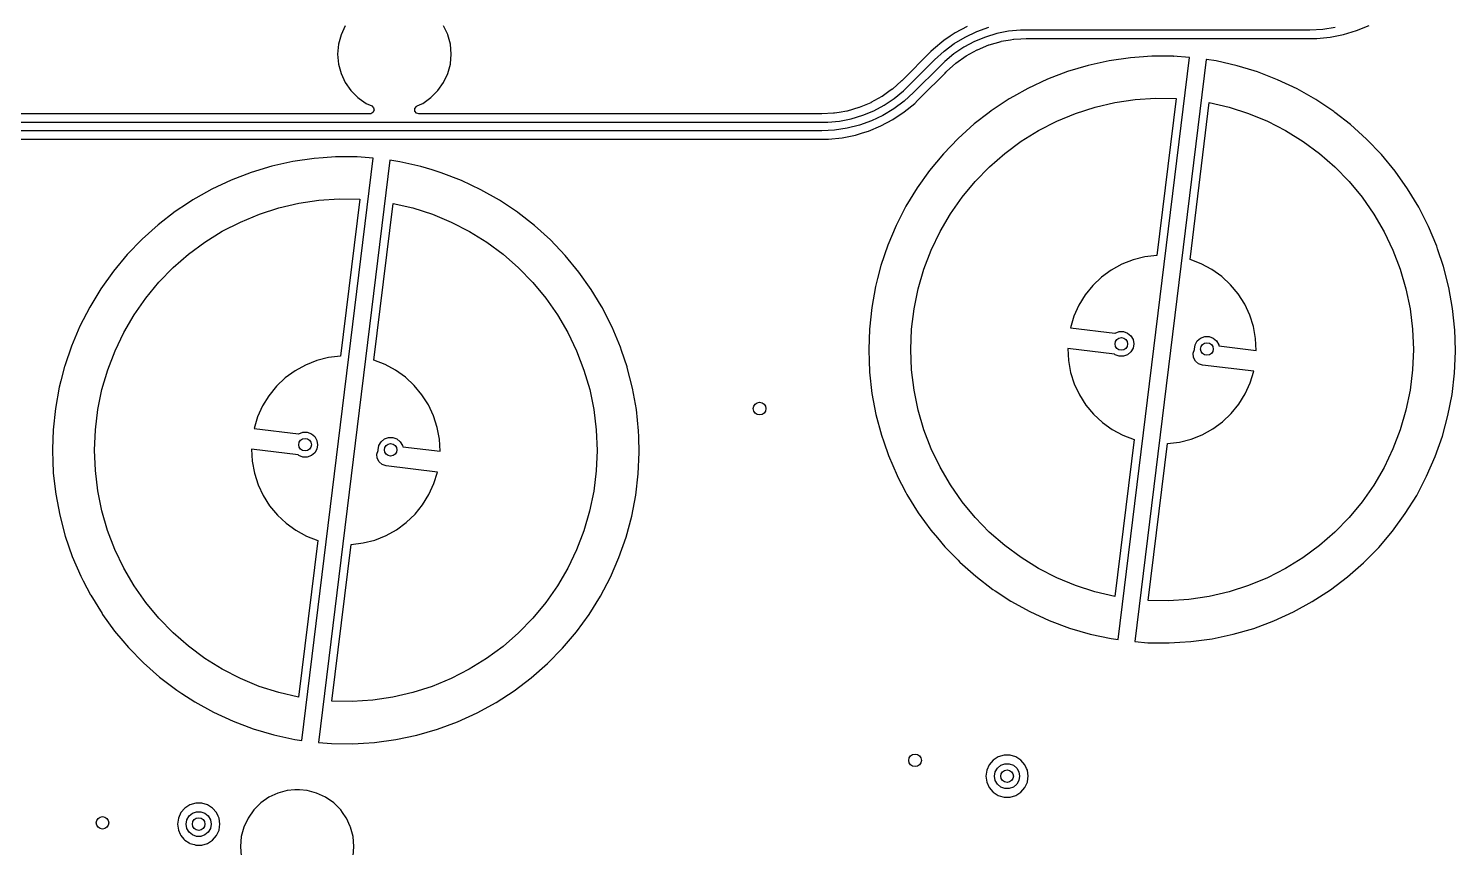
# Model space of a CAD drawing. Extents: x -114 to 114, y -62 to 23.
# Drawn here: x -90.96 to -56.89, y -16.22 to 3.32 of the extents above; entities that cross this region are included whole.
import ezdxf

# ---------------------------------------------------------------- set-up
doc = ezdxf.new("R2010")
doc.units = 0
doc.layers.add('BLACK', color=7, linetype='CONTINUOUS')

msp = doc.modelspace()

# ---------------------------------------------------------------- linework, layer by layer
at = {"layer": 'BLACK', "linetype": 'CONTINUOUS'}
for p, q in [((-83.4996, 3.17568), (-83.5607, 2.94741)), ((-83.3997, 3.38984), (-83.4996, 3.17568)), ((-80.9542, 3.18097), (-81.0516, 3.38983)), ((-80.9517, 3.17568), (-80.9542, 3.18097)), ((-80.8906, 2.94742), (-80.9517, 3.17568)), ((-68.9585, 3.13847), (-69.1063, 3.03973)), ((-68.8367, 3.2199), (-68.9585, 3.13847)), ((-68.8601, 2.96311), (-68.5992, 3.11951)), ((-68.5507, 3.37277), (-68.8367, 3.2199)), ((-68.5992, 3.11951), (-68.3241, 3.24959)), ((-68.116, 3.11933), (-68.3792, 3.01029)), ((-68.3241, 3.24959), (-68.0377, 3.35208)), ((-67.8433, 3.20205), (-68.116, 3.11933)), ((-67.5639, 3.25764), (-67.8433, 3.20205)), ((-67.2803, 3.28558), (-67.5639, 3.25764)), ((-67.5143, 3.0555), (-67.4428, 3.06763)), ((-67.4428, 3.06763), (-67.4373, 3.06826)), ((-67.4373, 3.06826), (-67.2676, 3.07779)), ((-67.1379, 3.28558), (-67.2803, 3.28558)), ((-67.2676, 3.07779), (-67.1399, 3.08496)), ((-67.1399, 3.08496), (-67.1371, 3.08504)), ((-67.1378, 3.28554), (-67.1379, 3.28558)), ((-60.3676, 3.28554), (-67.1378, 3.28554)), ((-67.1378, 3.28554), (-67.1378, 3.28554)), ((-67.1371, 3.08504), (-60.4152, 3.08504)), ((-60.4152, 3.08504), (-60.4152, 3.08504)), ((-60.4152, 3.08504), (-60.4087, 3.08504)), ((-60.4087, 3.08504), (-60.4086, 3.08502)), ((-60.4086, 3.08502), (-60.3676, 3.08503)), ((-60.0638, 3.30045), (-60.3676, 3.28552)), ((-60.3676, 3.28552), (-60.3676, 3.28554)), ((-60.3676, 3.28554), (-60.3676, 3.28554)), ((-60.3676, 3.28554), (-60.3676, 3.28554)), ((-60.3676, 3.08503), (-60.3676, 3.08502)), ((-60.3676, 3.08502), (-60.2055, 3.08503)), ((-60.2055, 3.08503), (-59.8828, 3.11682)), ((-59.7629, 3.3451), (-60.0638, 3.30045)), ((-59.8828, 3.11682), (-59.5647, 3.18008)), ((-59.5647, 3.18008), (-59.2544, 3.27422)), ((-59.2544, 3.27422), (-58.9548, 3.39832)), ((-83.5607, 2.94741), (-83.5813, 2.71202)), ((-80.8906, 2.94741), (-80.8906, 2.94742)), ((-80.8906, 2.94742), (-80.8906, 2.94742)), ((-80.87, 2.71202), (-80.8906, 2.94741)), ((-69.4319, 2.75907), (-70.0806, 2.11036)), ((-69.4197, 2.77129), (-69.4319, 2.75907)), ((-69.357, 2.834), (-69.4197, 2.77129)), ((-69.1063, 3.03972), (-69.357, 2.834)), ((-69.357, 2.834), (-69.357, 2.834)), ((-69.3298, 2.57758), (-69.1044, 2.78188)), ((-69.1063, 3.03973), (-69.1063, 3.03973)), ((-69.1063, 3.03973), (-69.1063, 3.03972)), ((-69.1044, 2.78188), (-68.8601, 2.96311)), ((-68.6305, 2.87597), (-68.8674, 2.71766)), ((-68.3792, 3.01029), (-68.6305, 2.87597)), ((-68.5716, 2.67263), (-68.3115, 2.81639)), ((-68.3115, 2.81639), (-68.3065, 2.81878)), ((-68.3065, 2.81878), (-68.032, 2.93252)), ((-68.032, 2.93252), (-68.0267, 2.93434)), ((-68.0267, 2.93434), (-67.7412, 3.01662)), ((-67.7412, 3.01662), (-67.7358, 3.01785)), ((-67.7358, 3.01785), (-67.5143, 3.0555)), ((-83.5813, 2.71202), (-83.5813, 2.71201)), ((-83.5813, 2.71201), (-83.5607, 2.47661)), ((-83.5607, 2.47661), (-83.5607, 2.4766)), ((-83.5607, 2.4766), (-83.5607, 2.4766)), ((-83.5607, 2.4766), (-83.5307, 2.3646)), ((-80.9517, 2.24835), (-80.8906, 2.4766)), ((-80.8906, 2.4766), (-80.8901, 2.48163)), ((-80.8901, 2.48163), (-80.87, 2.71201)), ((-80.87, 2.71201), (-80.87, 2.71202)), ((-69.9725, 1.93493), (-69.3299, 2.57757)), ((-69.1884, 2.43615), (-69.8311, 1.79351)), ((-69.3299, 2.57757), (-69.3299, 2.57757)), ((-69.3299, 2.57757), (-69.3298, 2.57757)), ((-69.3298, 2.57757), (-69.3298, 2.57758)), ((-69.0877, 2.53689), (-69.1884, 2.43615)), ((-69.1884, 2.43615), (-69.1884, 2.43615)), ((-68.8674, 2.71766), (-69.0877, 2.53689)), ((-69.0456, 2.2953), (-68.823, 2.49426)), ((-68.823, 2.49426), (-68.8187, 2.49771)), ((-68.8187, 2.49771), (-68.5763, 2.66968)), ((-68.5763, 2.66968), (-68.5716, 2.67263)), ((-65.6638, 2.44211), (-66.1555, 2.29459)), ((-65.1626, 2.55322), (-65.6638, 2.44212)), ((-65.6638, 2.44212), (-65.6638, 2.44211)), ((-64.6546, 2.62733), (-65.1626, 2.55323)), ((-65.1626, 2.55323), (-65.1626, 2.55322)), ((-64.9496, -11.2597), (-63.2436, 2.63416)), ((-64.4412, 2.64263), (-64.6546, 2.62733)), ((-64.6546, 2.62733), (-64.6546, 2.62733)), ((-62.8468, 2.58423), (-64.5523, -11.3064)), ((-64.1425, 2.66404), (-64.4412, 2.64263)), ((-63.6291, 2.66315), (-64.1425, 2.66404)), ((-64.1425, 2.66404), (-64.1425, 2.66404)), ((-64.1425, 2.66404), (-64.1425, 2.66404)), ((-63.2436, 2.63416), (-63.6292, 2.66315)), ((-63.6292, 2.66315), (-63.6291, 2.66315)), ((-62.8342, 2.58235), (-62.8468, 2.58423)), ((-62.6095, 2.54877), (-62.8342, 2.58235)), ((-62.1087, 2.43591), (-62.6095, 2.54877)), ((-62.6095, 2.54877), (-62.6095, 2.54877)), ((-62.6095, 2.54877), (-62.6095, 2.54877)), ((-61.6977, 2.31105), (-62.1087, 2.43591)), ((-62.1087, 2.43591), (-62.1087, 2.43591)), ((-62.1087, 2.43591), (-62.1087, 2.43591)), ((-83.5307, 2.3646), (-83.4996, 2.24835)), ((-83.4996, 2.24835), (-83.3997, 2.03419)), ((-81.0516, 2.03418), (-80.9517, 2.24835)), ((-70.1153, 2.07579), (-70.3379, 1.87684)), ((-70.1133, 2.0777), (-70.1153, 2.07579)), ((-70.0806, 2.11036), (-70.1133, 2.0777)), ((-69.6417, 1.69931), (-69.0885, 2.25258)), ((-69.0885, 2.25258), (-69.0803, 2.26072)), ((-69.0885, 2.25258), (-69.0885, 2.25258)), ((-69.0803, 2.26072), (-69.0594, 2.28163)), ((-69.0803, 2.26072), (-69.0803, 2.26072)), ((-69.0594, 2.28163), (-69.0476, 2.2934)), ((-69.0476, 2.2934), (-69.0456, 2.2953)), ((-66.6351, 2.11145), (-67.1, 1.89368)), ((-66.1555, 2.29459), (-66.6351, 2.11145)), ((-66.6351, 2.11145), (-66.6351, 2.11145)), ((-61.6175, 2.28667), (-61.6977, 2.31105)), ((-61.6175, 2.28666), (-61.6175, 2.28667)), ((-61.1385, 2.10186), (-61.6175, 2.28666)), ((-60.6744, 1.88247), (-61.1385, 2.10186)), ((-83.3997, 2.03419), (-83.3997, 2.03419)), ((-83.3997, 2.03419), (-83.267, 1.84465)), ((-83.267, 1.84465), (-83.2641, 1.84061)), ((-83.2641, 1.84061), (-83.0971, 1.67352)), ((-81.3542, 1.67352), (-81.1872, 1.84061)), ((-81.1872, 1.84061), (-81.0516, 2.03418)), ((-70.4188, 1.81908), (-70.5846, 1.70143)), ((-70.3423, 1.87338), (-70.4188, 1.81908)), ((-70.3379, 1.87684), (-70.3423, 1.87338)), ((-70.2935, 1.65344), (-70.0732, 1.8342)), ((-70.0732, 1.8342), (-69.9725, 1.93493)), ((-69.8311, 1.79351), (-70.0565, 1.58921)), ((-69.8311, 1.79351), (-69.8311, 1.79351)), ((-67.1, 1.89368), (-67.4478, 1.69848)), ((-60.6744, 1.88246), (-60.6744, 1.88247)), ((-60.2276, 1.62968), (-60.6744, 1.88246)), ((-83.0971, 1.67352), (-83.097, 1.67351)), ((-83.097, 1.67351), (-83.097, 1.67351)), ((-83.097, 1.67351), (-83.0659, 1.65173)), ((-83.0659, 1.65173), (-82.9035, 1.53798)), ((-82.9035, 1.53798), (-82.9035, 1.53798)), ((-82.9035, 1.53798), (-82.9035, 1.53798)), ((-82.9035, 1.53798), (-82.9035, 1.53797)), ((-82.9035, 1.53797), (-82.7679, 1.47477)), ((-82.7679, 1.47477), (-82.7232, 1.43304)), ((-82.7115, 1.37298), (-82.7374, 1.31752)), ((-82.7232, 1.43304), (-82.7115, 1.37298)), ((-81.7357, 1.41563), (-81.6997, 1.46513)), ((-81.7357, 1.35445), (-81.7357, 1.41563)), ((-81.6997, 1.46513), (-81.6834, 1.47477)), ((-81.6834, 1.47477), (-81.5702, 1.52754)), ((-81.5702, 1.52754), (-81.5478, 1.53798)), ((-81.5478, 1.53798), (-81.3542, 1.67352)), ((-71.1342, 1.43678), (-71.4197, 1.35451)), ((-71.1289, 1.43861), (-71.1342, 1.43678)), ((-70.8544, 1.55232), (-71.1289, 1.43861)), ((-70.8494, 1.55473), (-70.8544, 1.55232)), ((-70.5893, 1.69848), (-70.8494, 1.55473)), ((-70.7817, 1.36082), (-70.5304, 1.49514)), ((-70.5846, 1.70143), (-70.5893, 1.69848)), ((-70.3008, 1.40799), (-70.5618, 1.2516)), ((-70.5304, 1.49514), (-70.2935, 1.65344)), ((-70.0565, 1.58921), (-70.3008, 1.40799)), ((-70.0546, 1.33136), (-69.804, 1.53708)), ((-69.804, 1.53708), (-69.7385, 1.6025)), ((-69.7385, 1.60251), (-69.729, 1.61202)), ((-69.7385, 1.6025), (-69.7385, 1.60251)), ((-69.729, 1.61202), (-69.7031, 1.63798)), ((-69.729, 1.61202), (-69.729, 1.61202)), ((-69.7031, 1.63798), (-69.6893, 1.65173)), ((-69.6893, 1.65173), (-69.6417, 1.69931)), ((-69.6417, 1.69931), (-69.6417, 1.69931)), ((-67.5477, 1.64244), (-67.9758, 1.35909)), ((-67.4478, 1.69848), (-67.5477, 1.64244)), ((-65.9614, 1.29747), (-65.497, 1.44643)), ((-65.497, 1.44643), (-65.0221, 1.55718)), ((-65.0221, 1.55718), (-64.5397, 1.62899)), ((-64.5397, 1.62899), (-64.0531, 1.6614)), ((-64.0531, 1.6614), (-63.5655, 1.65418)), ((-63.5655, 1.65418), (-64.0252, -2.0902)), ((-63.2312, -2.18769), (-62.7714, 1.55668)), ((-62.7714, 1.55668), (-62.2966, 1.44572)), ((-62.2966, 1.44572), (-61.8323, 1.29656)), ((-60.2276, 1.62967), (-60.2276, 1.62968)), ((-59.8009, 1.34511), (-60.2276, 1.62967)), ((-99.1787, 1.08554), (-72.0231, 1.08554)), ((-82.8098, 1.28604), (-99.1231, 1.28604)), ((-82.7909, 1.28786), (-82.8098, 1.28604)), ((-82.7374, 1.31752), (-82.7909, 1.28786)), ((-81.6997, 1.30495), (-81.7357, 1.35445)), ((-81.6415, 1.28604), (-81.6997, 1.30495)), ((-72.0787, 1.28604), (-81.6415, 1.28604)), ((-72.0249, 1.28604), (-72.0787, 1.28604)), ((-72.0787, 1.28604), (-72.0787, 1.28604)), ((-72.0222, 1.28612), (-72.0249, 1.28604)), ((-72.0231, 1.08554), (-72.0231, 1.08557)), ((-72.0231, 1.08557), (-71.8806, 1.08557)), ((-72.0231, 1.08554), (-72.0231, 1.08554)), ((-71.7438, 1.30175), (-72.0222, 1.28612)), ((-71.8806, 1.08557), (-71.5971, 1.11349)), ((-71.7236, 1.30288), (-71.7438, 1.30175)), ((-71.7181, 1.3035), (-71.7236, 1.30288)), ((-71.6096, 1.32195), (-71.7181, 1.3035)), ((-71.4252, 1.35328), (-71.6096, 1.32195)), ((-71.5971, 1.11349), (-71.3176, 1.16908)), ((-71.4197, 1.35451), (-71.4252, 1.35328)), ((-71.3176, 1.16908), (-71.0449, 1.25179)), ((-70.8368, 1.12153), (-71.1232, 1.01904)), ((-71.0449, 1.25179), (-70.7817, 1.36082)), ((-70.5618, 1.2516), (-70.8368, 1.12153)), ((-70.6103, 0.998338), (-70.3243, 1.1512)), ((-70.3243, 1.1512), (-70.0546, 1.33136)), ((-68.382, 1.04516), (-68.7641, 0.702313)), ((-68.0238, 1.32195), (-68.382, 1.04516)), ((-67.9758, 1.35909), (-68.0238, 1.32195)), ((-66.8462, 0.889129), (-66.4121, 1.1113)), ((-66.4121, 1.1113), (-65.9614, 1.29747)), ((-61.8323, 1.29656), (-61.3816, 1.11019)), ((-61.3816, 1.11019), (-60.9476, 0.887829)), ((-59.8005, 1.34483), (-59.8009, 1.34511)), ((-59.7711, 1.32195), (-59.8005, 1.34483)), ((-59.3954, 1.02948), (-59.7711, 1.32195)), ((-59.3954, 1.02947), (-59.3954, 1.02948)), ((-59.0145, 0.685292), (-59.3954, 1.02947)), ((-59.3954, 1.02947), (-59.3954, 1.02947)), ((-72.0231, 0.885542), (-99.1787, 0.885542)), ((-99.1786, 0.685042), (-72.0707, 0.685042)), ((-72.0707, 0.685042), (-72.0231, 0.685042)), ((-72.023, 0.885573), (-72.0231, 0.885542)), ((-72.0231, 0.885542), (-72.0231, 0.885542)), ((-72.0231, 0.685042), (-71.9953, 0.685042)), ((-71.7193, 0.900492), (-72.023, 0.885573)), ((-71.9953, 0.685042), (-71.9932, 0.685042)), ((-71.9932, 0.685042), (-71.9927, 0.685068)), ((-71.9927, 0.685068), (-71.861, 0.685067)), ((-71.861, 0.685067), (-71.5382, 0.716849)), ((-71.4183, 0.945127), (-71.7193, 0.900492)), ((-71.5382, 0.716849), (-71.2202, 0.780111)), ((-71.1232, 1.01904), (-71.4183, 0.945127)), ((-71.2202, 0.780112), (-71.0502, 0.831667)), ((-71.2202, 0.780111), (-71.2202, 0.780112)), ((-71.2202, 0.780112), (-71.2202, 0.780112)), ((-71.0502, 0.831667), (-70.9099, 0.874243)), ((-70.9099, 0.874243), (-70.6103, 0.998338)), ((-68.7641, 0.702313), (-69.12, 0.332394)), ((-67.2609, 0.632441), (-66.8462, 0.889129)), ((-60.9476, 0.887829), (-60.533, 0.630956)), ((-58.6598, 0.314142), (-59.0145, 0.685292)), ((-68.0209, 0.022493), (-67.6533, 0.342924)), ((-67.6533, 0.342924), (-67.2609, 0.632441)), ((-60.533, 0.630956), (-60.1407, 0.341267)), ((-60.1407, 0.341267), (-59.7732, 0.020674)), ((-85.1522, 0.036715), (-85.6439, -0.110806)), ((-84.651, 0.147828), (-85.1522, 0.036722)), ((-85.1522, 0.036722), (-85.1522, 0.036715)), ((-84.143, 0.221939), (-84.651, 0.147832)), ((-84.651, 0.147832), (-84.651, 0.147828)), ((-84.438, -13.6651), (-82.7321, 0.228763)), ((-83.9296, 0.237233), (-84.143, 0.221939)), ((-84.143, 0.221939), (-84.143, 0.221939)), ((-82.3352, 0.178838), (-84.0407, -13.7118)), ((-83.6309, 0.258643), (-83.9296, 0.237233)), ((-83.1175, 0.257749), (-83.6309, 0.258643)), ((-83.6309, 0.258643), (-83.6309, 0.258643)), ((-83.6309, 0.258643), (-83.6309, 0.258643)), ((-82.7321, 0.228763), (-83.1176, 0.257749)), ((-83.1176, 0.257749), (-83.1175, 0.257749)), ((-82.0979, 0.143374), (-82.3352, 0.178838)), ((-82.0979, 0.143373), (-82.0979, 0.143374)), ((-82.0979, 0.143372), (-82.0979, 0.143373)), ((-81.5971, 0.030515), (-82.0979, 0.143372)), ((-81.5971, 0.030514), (-81.5971, 0.030515)), ((-81.5971, 0.030512), (-81.5971, 0.030514)), ((-81.3235, -0.052599), (-81.5971, 0.030512)), ((-69.12, 0.332392), (-69.448, -0.062585)), ((-69.12, 0.332394), (-69.12, 0.332392)), ((-68.3613, -0.326736), (-68.0209, 0.022493)), ((-59.7732, 0.020674), (-59.433, -0.328704)), ((-58.3332, -0.081988), (-58.6598, 0.314142)), ((-86.1235, -0.293949), (-86.5884, -0.511714)), ((-85.6439, -0.110806), (-86.1235, -0.293941)), ((-86.1235, -0.293941), (-86.1235, -0.293949)), ((-81.1059, -0.118726), (-81.3235, -0.052599)), ((-81.1059, -0.118734), (-81.1059, -0.118726)), ((-80.6269, -0.303539), (-81.1059, -0.118734)), ((-80.1628, -0.522929), (-80.6269, -0.303539)), ((-69.448, -0.062596), (-69.7461, -0.480532)), ((-69.448, -0.062585), (-69.448, -0.062596)), ((-68.6722, -0.702454), (-68.3613, -0.326736)), ((-59.433, -0.328704), (-59.1222, -0.70456)), ((-58.0366, -0.500969), (-58.3332, -0.081988)), ((-86.5884, -0.511714), (-86.9643, -0.722682)), ((-80.1628, -0.522932), (-80.1628, -0.522929)), ((-79.716, -0.775719), (-80.1628, -0.522932)), ((-69.7461, -0.480563), (-70.0128, -0.919157)), ((-69.7461, -0.480532), (-69.7461, -0.480563)), ((-57.7714, -0.940552), (-58.0366, -0.500969)), ((-87.1674, -0.849861), (-87.4642, -1.04631)), ((-87.0361, -0.762952), (-87.1674, -0.849861)), ((-86.9643, -0.722682), (-87.0361, -0.762952)), ((-85.4498, -1.10792), (-84.9854, -0.958969)), ((-84.9854, -0.958969), (-84.5105, -0.848217)), ((-84.5105, -0.848217), (-84.0281, -0.776402)), ((-84.0281, -0.776402), (-83.5415, -0.743998)), ((-83.5415, -0.743998), (-83.0539, -0.751218)), ((-83.0539, -0.751218), (-83.5136, -4.49559)), ((-82.7196, -4.59309), (-82.2598, -0.848713)), ((-82.2598, -0.848713), (-81.785, -0.959674)), ((-81.785, -0.959674), (-81.3207, -1.10883)), ((-79.716, -0.775729), (-79.716, -0.775719)), ((-79.29, -1.05981), (-79.716, -0.775729)), ((-70.0128, -0.919193), (-70.2466, -1.37618)), ((-70.0128, -0.919157), (-70.0128, -0.919193)), ((-68.9516, -1.10218), (-68.6722, -0.702454)), ((-59.1222, -0.70456), (-58.8431, -1.10441)), ((-57.5392, -1.39838), (-57.7714, -0.940552)), ((-87.8704, -1.36024), (-88.2525, -1.70308)), ((-87.4642, -1.04631), (-87.8704, -1.36024)), ((-86.3346, -1.51627), (-85.9005, -1.2941)), ((-85.9005, -1.2941), (-85.4498, -1.10792)), ((-81.3207, -1.10883), (-80.87, -1.29521)), ((-80.87, -1.29521), (-80.436, -1.51757)), ((-79.2889, -1.06057), (-79.29, -1.05981)), ((-79.2825, -1.06557), (-79.2889, -1.06057)), ((-78.8838, -1.37592), (-79.2825, -1.06557)), ((-69.1976, -1.52328), (-68.9516, -1.10218)), ((-58.8431, -1.10441), (-58.5973, -1.52561)), ((-88.2525, -1.70308), (-88.6084, -2.073)), ((-86.7493, -1.77295), (-86.3346, -1.51627)), ((-80.436, -1.51757), (-80.0214, -1.77444)), ((-78.5029, -1.7201), (-78.8838, -1.37592)), ((-78.8838, -1.37592), (-78.8838, -1.37592)), ((-78.8838, -1.37592), (-78.8838, -1.37592)), ((-70.2467, -1.37621), (-70.4464, -1.84909)), ((-70.2466, -1.37618), (-70.2467, -1.37621)), ((-69.4086, -1.96296), (-69.1976, -1.52328)), ((-58.5973, -1.52561), (-58.3865, -1.96539)), ((-57.341, -1.87198), (-57.5392, -1.39838)), ((-87.1417, -2.06247), (-86.7493, -1.77295)), ((-80.0214, -1.77444), (-79.6291, -2.06413)), ((-78.1482, -2.09125), (-78.5029, -1.7201)), ((-70.4464, -1.84911), (-70.611, -2.33523)), ((-70.4464, -1.84909), (-70.4464, -1.84911)), ((-69.5831, -2.41832), (-69.4086, -1.96296)), ((-58.3865, -1.96539), (-58.2121, -2.42082)), ((-57.3212, -1.93122), (-57.341, -1.87198)), ((-57.1781, -2.35882), (-57.3212, -1.93122)), ((-88.6084, -2.073), (-88.9364, -2.46798)), ((-88.6084, -2.073), (-88.6084, -2.073)), ((-87.8497, -2.73213), (-87.5094, -2.3829)), ((-87.5094, -2.3829), (-87.1417, -2.06247)), ((-79.6291, -2.06413), (-79.2616, -2.38472)), ((-79.2616, -2.38472), (-78.9214, -2.7341)), ((-77.8217, -2.48738), (-78.1482, -2.09125)), ((-70.611, -2.33538), (-70.6896, -2.63939)), ((-70.611, -2.33523), (-70.611, -2.33538)), ((-64.858, -2.30165), (-65.11, -2.44092)), ((-64.5902, -2.19571), (-64.858, -2.30165)), ((-64.3111, -2.12484), (-64.5902, -2.19571)), ((-64.0252, -2.0902), (-64.3111, -2.12484)), ((-62.9622, -2.29046), (-63.2312, -2.18769)), ((-62.7085, -2.42675), (-62.9622, -2.29046)), ((-57.0513, -2.85629), (-57.1781, -2.35882)), ((-88.9364, -2.46799), (-89.2345, -2.88593)), ((-88.9364, -2.46798), (-88.9364, -2.46799)), ((-77.525, -2.90637), (-77.8217, -2.48738)), ((-70.6896, -2.63939), (-70.7395, -2.8324)), ((-69.7201, -2.88635), (-69.5831, -2.41832)), ((-65.3422, -2.61124), (-65.5508, -2.80983)), ((-65.11, -2.44092), (-65.3422, -2.61124)), ((-62.4743, -2.59432), (-62.7085, -2.42675)), ((-62.2635, -2.79044), (-62.4743, -2.59432)), ((-58.2121, -2.42082), (-58.0753, -2.88892)), ((-89.2345, -2.88596), (-89.5012, -3.32455)), ((-89.2345, -2.88593), (-89.2345, -2.88596)), ((-88.1607, -3.10785), (-87.8497, -2.73213)), ((-78.9214, -2.7341), (-78.6106, -3.10996)), ((-77.2924, -3.29201), (-77.525, -2.90637)), ((-70.7395, -2.8324), (-70.8313, -3.33751)), ((-69.8187, -3.36397), (-69.7201, -2.88635)), ((-65.7322, -3.03343), (-65.8837, -3.27837)), ((-65.5508, -2.80983), (-65.7322, -3.03343)), ((-62.0794, -3.01187), (-62.2635, -2.79044)), ((-61.9251, -3.25501), (-62.0794, -3.01187)), ((-58.0753, -2.88892), (-57.977, -3.36658)), ((-56.9613, -3.3617), (-57.0513, -2.85629)), ((-89.5012, -3.32459), (-89.735, -3.78157)), ((-89.5012, -3.32455), (-89.5012, -3.32459)), ((-88.44, -3.50758), (-88.1607, -3.10785)), ((-78.6106, -3.10996), (-78.3315, -3.50981)), ((-77.2598, -3.34593), (-77.2924, -3.29201)), ((-77.2598, -3.34594), (-77.2598, -3.34593)), ((-77.2586, -3.34842), (-77.2598, -3.34594)), ((-77.0276, -3.80377), (-77.2586, -3.34842)), ((-70.8313, -3.33751), (-70.8859, -3.84794)), ((-69.8781, -3.84801), (-69.8187, -3.36397)), ((-65.8837, -3.27837), (-66.0026, -3.54064)), ((-61.8031, -3.51586), (-61.9251, -3.25501)), ((-57.977, -3.36658), (-57.9178, -3.85064)), ((-56.9085, -3.87236), (-56.9613, -3.3617)), ((-88.686, -3.92867), (-88.44, -3.50758)), ((-78.3315, -3.50981), (-78.0857, -3.93101)), ((-66.0026, -3.54064), (-66.087, -3.81595)), ((-61.7154, -3.79016), (-61.8031, -3.51586)), ((-89.7351, -3.7816), (-89.9348, -4.25449)), ((-89.735, -3.78157), (-89.7351, -3.7816)), ((-88.897, -4.36835), (-88.686, -3.92867)), ((-78.0857, -3.93101), (-77.8749, -4.37078)), ((-76.8294, -4.27738), (-77.0276, -3.80377)), ((-70.8859, -3.84796), (-70.9021, -4.33712)), ((-70.8859, -3.84794), (-70.8859, -3.84795)), ((-70.8859, -3.84795), (-70.8859, -3.84796)), ((-69.898, -4.33527), (-69.8781, -3.84801)), ((-66.087, -3.81595), (-65.0238, -3.9465)), ((-65.0238, -3.9465), (-65.0201, -3.9434)), ((-65.0201, -3.9434), (-64.9222, -3.90777)), ((-64.9222, -3.90777), (-64.818, -3.90777)), ((-64.818, -3.90777), (-64.7201, -3.9434)), ((-64.7201, -3.9434), (-64.6403, -4.01037)), ((-64.6403, -4.01037), (-64.5882, -4.1006)), ((-63.0573, -4.13224), (-62.9775, -4.06527)), ((-62.9775, -4.06527), (-62.8796, -4.02964)), ((-62.8796, -4.02964), (-62.7754, -4.02964)), ((-62.7754, -4.02964), (-62.6775, -4.06527)), ((-62.6775, -4.06527), (-62.5977, -4.13224)), ((-61.6635, -4.07341), (-61.7154, -3.79016)), ((-61.6482, -4.36097), (-61.6635, -4.07341)), ((-57.9178, -3.85064), (-57.898, -4.33792)), ((-56.9085, -3.87237), (-56.9085, -3.87236)), ((-56.9021, -4.09045), (-56.9085, -3.87237)), ((-56.9085, -3.87237), (-56.9085, -3.87237)), ((-89.9348, -4.2545), (-90.0944, -4.72601)), ((-89.9348, -4.25449), (-89.9348, -4.2545)), ((-89.0715, -4.82371), (-88.897, -4.36835)), ((-77.8749, -4.37078), (-77.7005, -4.82622)), ((-76.8294, -4.27739), (-76.8294, -4.27738)), ((-76.8014, -4.36105), (-76.8294, -4.27739)), ((-76.67, -4.75404), (-76.8014, -4.36105)), ((-70.9021, -4.33712), (-70.9029, -4.36105)), ((-70.9029, -4.36105), (-70.8934, -4.59659)), ((-69.8783, -4.82255), (-69.898, -4.33527)), ((-65.0373, -4.4486), (-66.1479, -4.31223)), ((-66.1479, -4.31223), (-66.1326, -4.59979)), ((-64.6403, -4.39604), (-64.7201, -4.46302)), ((-64.5882, -4.30581), (-64.6403, -4.39604)), ((-64.5882, -4.1006), (-64.5701, -4.20321)), ((-64.5701, -4.20321), (-64.5882, -4.30581)), ((-63.1536, -4.428), (-63.1248, -4.34055)), ((-63.1464, -4.52528), (-63.1536, -4.428)), ((-63.1275, -4.32508), (-63.1094, -4.22247)), ((-63.1248, -4.34055), (-63.1275, -4.32508)), ((-63.1094, -4.22247), (-63.0573, -4.13224)), ((-62.5977, -4.13224), (-62.5456, -4.22247)), ((-62.5456, -4.22247), (-62.5405, -4.2514)), ((-62.5405, -4.2514), (-61.6482, -4.36097)), ((-57.898, -4.33792), (-57.918, -4.82519)), ((-56.9157, -4.89838), (-56.8933, -4.3855)), ((-56.8933, -4.3855), (-56.9021, -4.09045)), ((-90.0994, -4.74077), (-90.1885, -5.08521)), ((-90.0944, -4.72601), (-90.0994, -4.74077)), ((-84.3464, -4.70704), (-84.5984, -4.84632)), ((-84.0786, -4.6011), (-84.3464, -4.70704)), ((-83.7995, -4.53023), (-84.0786, -4.6011)), ((-83.5136, -4.49559), (-83.7995, -4.53023)), ((-82.4506, -4.69586), (-82.7196, -4.59309)), ((-82.1969, -4.83215), (-82.4506, -4.69586)), ((-76.6666, -4.76422), (-76.67, -4.75404)), ((-76.5397, -5.26168), (-76.6666, -4.76422)), ((-70.8934, -4.59659), (-70.8823, -4.87401)), ((-66.1326, -4.59979), (-66.0807, -4.88303)), ((-65.0201, -4.46302), (-65.0373, -4.4486)), ((-64.9222, -4.49865), (-65.0201, -4.46302)), ((-64.818, -4.49865), (-64.9222, -4.49865)), ((-64.7201, -4.46302), (-64.818, -4.49865)), ((-63.1025, -4.61238), (-63.1464, -4.52528)), ((-63.0286, -4.67606), (-63.1025, -4.61238)), ((-62.936, -4.7066), (-63.0286, -4.67606)), ((-61.7091, -4.85724), (-62.936, -4.7066)), ((-90.1885, -5.08521), (-90.228, -5.23779)), ((-89.2085, -5.29175), (-89.0715, -4.82371)), ((-84.8306, -5.01664), (-85.0392, -5.21523)), ((-84.5984, -4.84632), (-84.8306, -5.01664)), ((-81.9627, -4.99972), (-82.1969, -4.83215)), ((-81.7519, -5.19583), (-81.9627, -4.99972)), ((-77.7005, -4.82622), (-77.5637, -5.29432)), ((-70.8823, -4.87401), (-70.8242, -5.38408)), ((-69.8191, -5.30662), (-69.8783, -4.82255)), ((-66.0807, -4.88303), (-65.993, -5.15733)), ((-61.7935, -5.13256), (-61.7091, -4.85724)), ((-57.918, -4.82519), (-57.9774, -5.30923)), ((-56.9756, -5.40825), (-56.9157, -4.89838)), ((-90.228, -5.23779), (-90.3197, -5.74291)), ((-89.3071, -5.76936), (-89.2085, -5.29175)), ((-85.2206, -5.43882), (-85.3721, -5.68376)), ((-85.0392, -5.21523), (-85.2206, -5.43882)), ((-81.5678, -5.41727), (-81.7519, -5.19583)), ((-81.4135, -5.66041), (-81.5678, -5.41727)), ((-77.5637, -5.29432), (-77.4654, -5.77197)), ((-76.4497, -5.7671), (-76.5397, -5.26168)), ((-70.8242, -5.38408), (-70.8242, -5.38409)), ((-70.8242, -5.38409), (-70.7289, -5.88853)), ((-69.7208, -5.78428), (-69.8191, -5.30662)), ((-65.993, -5.15733), (-65.871, -5.41819)), ((-65.871, -5.41819), (-65.7167, -5.66132)), ((-62.0639, -5.63977), (-61.9124, -5.39483)), ((-61.9124, -5.39483), (-61.7935, -5.13256)), ((-57.9774, -5.30923), (-58.076, -5.78684)), ((-57.0727, -5.91236), (-56.9756, -5.40825)), ((-90.3197, -5.74291), (-90.3743, -6.25334)), ((-89.3665, -6.2534), (-89.3071, -5.76936)), ((-85.3721, -5.68376), (-85.491, -5.94604)), ((-81.2915, -5.92126), (-81.4135, -5.66041)), ((-77.4654, -5.77197), (-77.4062, -6.25604)), ((-76.3969, -6.27775), (-76.4497, -5.7671)), ((-69.584, -6.25237), (-69.7208, -5.78428)), ((-65.7167, -5.66132), (-65.5326, -5.88276)), ((-62.2453, -5.86337), (-62.0639, -5.63977)), ((-58.076, -5.78684), (-58.213, -6.25488)), ((-85.491, -5.94604), (-85.5754, -6.22135)), ((-81.2038, -6.19556), (-81.2915, -5.92126)), ((-70.7289, -5.88853), (-70.5969, -6.38463)), ((-65.5326, -5.88276), (-65.3218, -6.07887)), ((-65.3218, -6.07887), (-65.0876, -6.24644)), ((-62.6861, -6.23227), (-62.4539, -6.06195)), ((-62.4539, -6.06195), (-62.2453, -5.86337)), ((-57.2064, -6.408), (-57.0727, -5.91236)), ((-90.3743, -6.25336), (-90.3896, -6.7159)), ((-90.3743, -6.25334), (-90.3743, -6.25335)), ((-90.3743, -6.25335), (-90.3743, -6.25336)), ((-89.3865, -6.74067), (-89.3665, -6.2534)), ((-85.5754, -6.22135), (-84.5122, -6.35189)), ((-84.5122, -6.35189), (-84.5085, -6.34879)), ((-84.5085, -6.34879), (-84.4106, -6.31316)), ((-84.4106, -6.31316), (-84.3064, -6.31316)), ((-84.3064, -6.31316), (-84.2085, -6.34879)), ((-84.2085, -6.34879), (-84.1287, -6.41576)), ((-84.1287, -6.41576), (-84.0766, -6.50599)), ((-82.5458, -6.53763), (-82.4659, -6.47066)), ((-82.4659, -6.47066), (-82.368, -6.43502)), ((-82.368, -6.43502), (-82.2638, -6.43502)), ((-82.2638, -6.43502), (-82.1659, -6.47066)), ((-82.1659, -6.47066), (-82.0861, -6.53763)), ((-81.1519, -6.47881), (-81.2038, -6.19556)), ((-77.4062, -6.25604), (-77.3865, -6.74332)), ((-76.3969, -6.27776), (-76.3969, -6.27775)), ((-76.3969, -6.27777), (-76.3969, -6.27776)), ((-76.3927, -6.42075), (-76.3969, -6.27777)), ((-76.3817, -6.7909), (-76.3927, -6.42075)), ((-70.5969, -6.38463), (-70.5418, -6.54366)), ((-69.4096, -6.70781), (-69.584, -6.25237)), ((-65.0876, -6.24644), (-64.8339, -6.38273)), ((-64.8339, -6.38273), (-64.5649, -6.48551)), ((-63.2059, -6.47749), (-62.9381, -6.37155)), ((-62.9381, -6.37155), (-62.6861, -6.23227)), ((-58.213, -6.25488), (-58.3875, -6.71024)), ((-57.3761, -6.89253), (-57.2064, -6.408)), ((-90.3896, -6.7159), (-90.3913, -6.76645)), ((-90.3913, -6.76645), (-90.3819, -7)), ((-89.3667, -7.22795), (-89.3865, -6.74067)), ((-84.5257, -6.85399), (-85.6363, -6.71762)), ((-85.6363, -6.71762), (-85.621, -7.00518)), ((-84.1287, -6.80143), (-84.2085, -6.86841)), ((-84.0766, -6.7112), (-84.1287, -6.80143)), ((-84.0766, -6.50599), (-84.0585, -6.6086)), ((-84.0585, -6.6086), (-84.0766, -6.7112)), ((-82.642, -6.8334), (-82.6132, -6.74595)), ((-82.6159, -6.73047), (-82.5978, -6.62786)), ((-82.6132, -6.74595), (-82.6159, -6.73047)), ((-82.5978, -6.62786), (-82.5458, -6.53763)), ((-82.0861, -6.53763), (-82.034, -6.62786)), ((-82.034, -6.62786), (-82.0289, -6.6568)), ((-82.0289, -6.6568), (-81.1366, -6.76636)), ((-81.1366, -6.76636), (-81.1519, -6.47881)), ((-77.3865, -6.74332), (-77.4064, -7.23058)), ((-76.4041, -7.30378), (-76.3817, -6.7909)), ((-70.5418, -6.54366), (-70.4294, -6.86823)), ((-69.1988, -7.14758), (-69.4096, -6.70781)), ((-64.5649, -6.48551), (-65.0247, -10.2299)), ((-64.2306, -10.3274), (-63.7709, -6.583)), ((-63.7709, -6.583), (-63.485, -6.54836)), ((-63.485, -6.54836), (-63.2059, -6.47749)), ((-58.3875, -6.71024), (-58.5985, -7.14992)), ((-90.3819, -7), (-90.3707, -7.2794)), ((-85.621, -7.00518), (-85.5691, -7.28843)), ((-84.5085, -6.86841), (-84.5257, -6.85399)), ((-84.4106, -6.90404), (-84.5085, -6.86841)), ((-84.3064, -6.90404), (-84.4106, -6.90404)), ((-84.2085, -6.86841), (-84.3064, -6.90404)), ((-82.6348, -6.93067), (-82.642, -6.8334)), ((-82.5909, -7.01778), (-82.6348, -6.93067)), ((-82.517, -7.08145), (-82.5909, -7.01778)), ((-82.4244, -7.112), (-82.517, -7.08145)), ((-81.1975, -7.26264), (-82.4244, -7.112)), ((-70.4294, -6.86823), (-70.4289, -6.86975)), ((-70.4289, -6.86975), (-70.2258, -7.34124)), ((-68.953, -7.56879), (-69.1988, -7.14758)), ((-58.5985, -7.14992), (-58.8445, -7.57102)), ((-57.5808, -7.36332), (-57.3761, -6.89253)), ((-90.3707, -7.2794), (-90.3265, -7.66707)), ((-89.3075, -7.71201), (-89.3667, -7.22795)), ((-85.5691, -7.28843), (-85.4814, -7.56273)), ((-81.2819, -7.53795), (-81.1975, -7.26264)), ((-77.4064, -7.23058), (-77.4658, -7.71463)), ((-76.464, -7.81364), (-76.4041, -7.30378)), ((-70.2258, -7.34124), (-70.2258, -7.34126)), ((-70.2258, -7.34126), (-70.2212, -7.35016)), ((-70.2212, -7.35016), (-70.0127, -7.75061)), ((-57.8194, -7.81785), (-57.5808, -7.36332)), ((-90.3265, -7.66707), (-90.3126, -7.78948)), ((-90.3126, -7.78948), (-90.2173, -8.29393)), ((-89.2092, -8.18967), (-89.3075, -7.71201)), ((-85.4814, -7.56273), (-85.3594, -7.82358)), ((-85.3594, -7.82358), (-85.2051, -8.06672)), ((-81.5523, -8.04517), (-81.4008, -7.80023)), ((-81.4008, -7.80023), (-81.2819, -7.53795)), ((-77.4658, -7.71463), (-77.5644, -8.19224)), ((-76.5611, -8.31776), (-76.464, -7.81364)), ((-70.0127, -7.75061), (-69.9888, -7.79662)), ((-69.9888, -7.79662), (-69.9888, -7.79663)), ((-69.9888, -7.79663), (-69.719, -8.23339)), ((-68.6739, -7.96864), (-68.953, -7.56879)), ((-58.8445, -7.57102), (-59.1238, -7.97074)), ((-58.0907, -8.25369), (-57.8194, -7.81785)), ((-85.2051, -8.06672), (-85.021, -8.28816)), ((-81.7337, -8.26876), (-81.5523, -8.04517)), ((-68.3631, -8.34449), (-68.6739, -7.96864)), ((-59.1238, -7.97074), (-59.4348, -8.34646)), ((-90.2173, -8.29393), (-90.0853, -8.79002)), ((-89.0724, -8.65777), (-89.2092, -8.18967)), ((-85.021, -8.28816), (-84.8102, -8.48427)), ((-84.8102, -8.48427), (-84.576, -8.65184)), ((-82.1745, -8.63767), (-81.9423, -8.46735)), ((-81.9423, -8.46735), (-81.7337, -8.26876)), ((-77.5644, -8.19224), (-77.7014, -8.66028)), ((-76.6948, -8.8134), (-76.5611, -8.31776)), ((-69.719, -8.23339), (-69.418, -8.64924)), ((-68.0229, -8.69387), (-68.3631, -8.34449)), ((-59.4348, -8.34646), (-59.7751, -8.69569)), ((-58.3932, -8.66849), (-58.0907, -8.25369)), ((-90.0853, -8.79002), (-89.9173, -9.27515)), ((-88.898, -9.1132), (-89.0724, -8.65777)), ((-84.576, -8.65184), (-84.3223, -8.78813)), ((-84.3223, -8.78813), (-84.0533, -8.8909)), ((-82.6943, -8.88288), (-82.4265, -8.77694)), ((-82.4265, -8.77694), (-82.1745, -8.63767)), ((-77.7014, -8.66028), (-77.8759, -9.11564)), ((-76.8645, -9.29792), (-76.6948, -8.8134)), ((-69.418, -8.64924), (-69.418, -8.64926)), ((-69.418, -8.64926), (-69.2636, -8.83255)), ((-69.2636, -8.83255), (-69.0873, -9.04194)), ((-67.6554, -9.01446), (-68.0229, -8.69387)), ((-59.7751, -8.69569), (-60.1428, -9.01612)), ((-58.7252, -9.06002), (-58.3932, -8.66849)), ((-88.6872, -9.55298), (-88.898, -9.1132)), ((-84.0533, -8.8909), (-84.5131, -12.6353)), ((-83.719, -12.7328), (-83.2593, -8.9884)), ((-83.2593, -8.9884), (-82.9734, -8.95375)), ((-82.9734, -8.95375), (-82.6943, -8.88288)), ((-77.8759, -9.11564), (-78.0869, -9.55532)), ((-69.0873, -9.04194), (-68.7693, -9.36781)), ((-67.2631, -9.30415), (-67.6554, -9.01446)), ((-60.1428, -9.01612), (-60.5352, -9.30564)), ((-59.0851, -9.42618), (-58.7252, -9.06002)), ((-89.9173, -9.27515), (-89.7142, -9.74664)), ((-77.0692, -9.76871), (-76.8645, -9.29792)), ((-68.7693, -9.36781), (-68.7377, -9.40018)), ((-68.7377, -9.40018), (-68.7288, -9.40935)), ((-68.7288, -9.40935), (-68.3443, -9.74952)), ((-66.8485, -9.56102), (-67.2631, -9.30415)), ((-60.5352, -9.30564), (-60.9499, -9.56232)), ((-59.4707, -9.76501), (-59.0851, -9.42618)), ((-89.7142, -9.74664), (-89.7142, -9.74666)), ((-89.7142, -9.74666), (-89.6577, -9.85519)), ((-89.6577, -9.85519), (-89.4809, -10.1949)), ((-88.4414, -9.97418), (-88.6872, -9.55298)), ((-78.0869, -9.55532), (-78.3329, -9.97641)), ((-77.3078, -10.2233), (-77.0692, -9.76871)), ((-68.3443, -9.74952), (-67.9359, -10.0606)), ((-66.4145, -9.78338), (-66.8485, -9.56102)), ((-65.9638, -9.96976), (-66.4145, -9.78338)), ((-61.384, -9.78449), (-61.8347, -9.97067)), ((-60.9499, -9.56232), (-61.384, -9.78449)), ((-59.8802, -10.0747), (-59.4707, -9.76501)), ((-89.4809, -10.1949), (-89.4772, -10.202)), ((-89.4772, -10.202), (-89.4772, -10.202)), ((-89.4772, -10.202), (-89.2074, -10.6388)), ((-88.1623, -10.374), (-88.4414, -9.97418)), ((-78.3329, -9.97641), (-78.6123, -10.3761)), ((-67.9359, -10.0606), (-67.886, -10.0932)), ((-67.886, -10.0932), (-67.5058, -10.341)), ((-65.4995, -10.1189), (-65.9638, -9.96976)), ((-65.0247, -10.2299), (-65.4995, -10.1189)), ((-62.2991, -10.1196), (-62.774, -10.2304)), ((-61.8347, -9.97067), (-62.2991, -10.1196)), ((-60.3112, -10.3535), (-59.8802, -10.0747)), ((-87.8515, -10.7499), (-88.1623, -10.374)), ((-78.6123, -10.3761), (-78.9232, -10.7519)), ((-77.5791, -10.6591), (-77.3078, -10.2233)), ((-67.5058, -10.341), (-67.5058, -10.341)), ((-67.5058, -10.341), (-67.5058, -10.341)), ((-67.5058, -10.341), (-67.0564, -10.5891)), ((-63.743, -10.3346), (-64.2306, -10.3274)), ((-63.2564, -10.3022), (-63.743, -10.3346)), ((-62.774, -10.2304), (-63.2564, -10.3022)), ((-60.7615, -10.6001), (-60.3112, -10.3535)), ((-89.2074, -10.6388), (-89.2074, -10.6388)), ((-89.2074, -10.6388), (-89.2074, -10.6388)), ((-89.2074, -10.6388), (-89.1918, -10.6603)), ((-89.1918, -10.6603), (-88.9064, -11.0546)), ((-87.5113, -11.0993), (-87.8515, -10.7499)), ((-78.9232, -10.7519), (-79.2636, -11.1011)), ((-77.8816, -11.0739), (-77.5791, -10.6591)), ((-67.0564, -10.5891), (-66.59, -10.8036)), ((-66.59, -10.8036), (-66.1091, -10.9834)), ((-61.7102, -10.9911), (-61.2287, -10.813)), ((-61.2287, -10.813), (-60.7615, -10.6001)), ((-88.9064, -11.0546), (-88.9064, -11.0547)), ((-88.9064, -11.0547), (-88.7122, -11.2853)), ((-87.1438, -11.4199), (-87.5113, -11.0993)), ((-79.2636, -11.1011), (-79.6312, -11.4215)), ((-78.1664, -11.4097), (-77.8816, -11.0739)), ((-66.1091, -10.9834), (-65.6164, -11.1275)), ((-65.6164, -11.1275), (-65.6164, -11.1275)), ((-65.6164, -11.1275), (-65.6164, -11.1275)), ((-65.6164, -11.1275), (-65.1145, -11.2351)), ((-65.1145, -11.2351), (-65.1145, -11.2351)), ((-65.1145, -11.2351), (-65.1144, -11.2351)), ((-65.1144, -11.2351), (-64.9496, -11.2597)), ((-63.2145, -11.3081), (-62.7057, -11.2393)), ((-62.7057, -11.2393), (-62.2034, -11.1334)), ((-62.7057, -11.2393), (-62.7057, -11.2393)), ((-62.7057, -11.2393), (-62.7057, -11.2393)), ((-62.2034, -11.1334), (-61.7102, -10.9911)), ((-62.2034, -11.1334), (-62.2034, -11.1334)), ((-62.2034, -11.1334), (-62.2034, -11.1334)), ((-88.7122, -11.2853), (-88.5757, -11.4473)), ((-88.5757, -11.4473), (-88.2172, -11.8147)), ((-86.7515, -11.7095), (-87.1438, -11.4199)), ((-79.6312, -11.4215), (-80.0236, -11.711)), ((-78.5735, -11.8316), (-78.2136, -11.4654)), ((-78.2136, -11.4654), (-78.1664, -11.4097)), ((-64.5523, -11.3064), (-64.2402, -11.3331)), ((-64.2402, -11.3331), (-63.7269, -11.3394)), ((-63.7269, -11.3394), (-63.4746, -11.324)), ((-63.4746, -11.324), (-63.2145, -11.3081)), ((-63.2145, -11.3081), (-63.2145, -11.3081)), ((-63.2145, -11.3081), (-63.2145, -11.3081)), ((-88.2172, -11.8147), (-87.8327, -12.1549)), ((-86.3369, -11.9664), (-86.7515, -11.7095)), ((-80.0236, -11.711), (-80.4383, -11.9677)), ((-78.9591, -12.1704), (-78.5735, -11.8316)), ((-87.8327, -12.1549), (-87.4243, -12.466)), ((-85.9029, -12.1888), (-86.3369, -11.9664)), ((-85.4522, -12.3752), (-85.9029, -12.1888)), ((-80.8724, -12.1899), (-81.3231, -12.3761)), ((-80.4383, -11.9677), (-80.8724, -12.1899)), ((-79.3686, -12.4801), (-78.9591, -12.1704)), ((-87.4243, -12.466), (-87.3054, -12.5435)), ((-87.3054, -12.5435), (-86.9943, -12.7464)), ((-84.9879, -12.5243), (-85.4522, -12.3752)), ((-84.5131, -12.6353), (-84.9879, -12.5243)), ((-81.7875, -12.525), (-82.2624, -12.6358)), ((-81.3231, -12.3761), (-81.7875, -12.525)), ((-79.7996, -12.7589), (-79.3686, -12.4801)), ((-86.9943, -12.7464), (-86.9943, -12.7464)), ((-86.9943, -12.7464), (-86.9942, -12.7464)), ((-86.9942, -12.7464), (-86.5448, -12.9945)), ((-83.2314, -12.74), (-83.719, -12.7328)), ((-82.7448, -12.7076), (-83.2314, -12.74)), ((-82.2624, -12.6358), (-82.7448, -12.7076)), ((-80.2499, -13.0055), (-79.7996, -12.7589)), ((-86.5448, -12.9945), (-86.0784, -13.209)), ((-86.0784, -13.209), (-85.5975, -13.3888)), ((-81.1986, -13.3965), (-80.7171, -13.2184)), ((-80.7171, -13.2184), (-80.2499, -13.0055)), ((-85.5975, -13.3888), (-85.1048, -13.5329)), ((-85.1048, -13.5329), (-85.1048, -13.5329)), ((-85.1048, -13.5329), (-85.1048, -13.5329)), ((-85.1048, -13.5329), (-84.6029, -13.6405)), ((-82.1941, -13.6447), (-81.6918, -13.5388)), ((-81.6918, -13.5388), (-81.1986, -13.3965)), ((-81.6918, -13.5388), (-81.6918, -13.5388)), ((-81.6918, -13.5388), (-81.6918, -13.5388)), ((-84.6029, -13.6405), (-84.6029, -13.6405)), ((-84.6029, -13.6405), (-84.6028, -13.6405)), ((-84.6028, -13.6405), (-84.438, -13.6651)), ((-84.0407, -13.7118), (-83.7286, -13.7385)), ((-83.7286, -13.7385), (-83.2153, -13.7448)), ((-83.2153, -13.7448), (-82.963, -13.7294)), ((-82.963, -13.7294), (-82.7029, -13.7135)), ((-82.7029, -13.7135), (-82.1942, -13.6447)), ((-82.7029, -13.7135), (-82.7029, -13.7135)), ((-82.7029, -13.7135), (-82.7029, -13.7135)), ((-82.1942, -13.6447), (-82.1941, -13.6447)), ((-82.1941, -13.6447), (-82.1941, -13.6447)), ((-68.0238, -14.2455), (-68.0836, -14.3764)), ((-67.9296, -14.1367), (-68.0238, -14.2455)), ((-67.8085, -14.0589), (-67.9296, -14.1367)), ((-67.8283, -14.326), (-67.7484, -14.2591)), ((-67.6704, -14.0184), (-67.8085, -14.0589)), ((-67.8085, -14.0589), (-67.8085, -14.0589)), ((-67.7484, -14.2591), (-67.6505, -14.2234)), ((-67.5265, -14.0184), (-67.6704, -14.0184)), ((-67.6704, -14.0184), (-67.6704, -14.0184)), ((-67.6505, -14.2234), (-67.5464, -14.2234)), ((-67.5464, -14.2234), (-67.4484, -14.2591)), ((-67.3884, -14.0589), (-67.5265, -14.0184)), ((-67.5265, -14.0184), (-67.5265, -14.0184)), ((-67.4484, -14.2591), (-67.3686, -14.326)), ((-67.2673, -14.1367), (-67.3884, -14.0589)), ((-67.3884, -14.0589), (-67.3884, -14.0589)), ((-67.3884, -14.0589), (-67.3884, -14.0589)), ((-67.3884, -14.0589), (-67.3884, -14.0589)), ((-67.1731, -14.2455), (-67.2673, -14.1367)), ((-67.2673, -14.1367), (-67.2673, -14.1367)), ((-67.2673, -14.1367), (-67.2673, -14.1367)), ((-67.1333, -14.3326), (-67.1731, -14.2455)), ((-68.0836, -14.3764), (-68.1041, -14.5189)), ((-68.1041, -14.5189), (-68.1041, -14.5189)), ((-68.1041, -14.5189), (-68.0836, -14.6613)), ((-67.8984, -14.5189), (-67.8804, -14.4163)), ((-67.8804, -14.6215), (-67.8984, -14.5189)), ((-67.8804, -14.4163), (-67.8283, -14.326)), ((-67.8283, -14.7117), (-67.8804, -14.6215)), ((-67.3686, -14.326), (-67.3165, -14.4163)), ((-67.3165, -14.6215), (-67.3686, -14.7117)), ((-67.3165, -14.4163), (-67.2984, -14.5189)), ((-67.2984, -14.5189), (-67.3165, -14.6215)), ((-67.1133, -14.3764), (-67.1333, -14.3326)), ((-67.0928, -14.5189), (-67.1133, -14.3764)), ((-67.1133, -14.6613), (-67.1007, -14.5742)), ((-67.1007, -14.5742), (-67.0928, -14.5189)), ((-67.0928, -14.5189), (-67.0928, -14.5189)), ((-85.0109, -14.9221), (-85.2251, -15.022)), ((-84.7827, -14.8609), (-85.0109, -14.9221)), ((-84.6062, -14.8455), (-84.7827, -14.8609)), ((-84.4883, -14.8455), (-84.6062, -14.8455)), ((-84.6062, -14.8455), (-84.6062, -14.8455)), ((-84.3119, -14.8609), (-84.4883, -14.8455)), ((-84.4883, -14.8455), (-84.4883, -14.8455)), ((-84.2001, -14.8909), (-84.3119, -14.8609)), ((-84.3119, -14.8609), (-84.3119, -14.8609)), ((-84.3119, -14.8609), (-84.3119, -14.8609)), ((-84.0836, -14.9221), (-84.2001, -14.8909)), ((-83.8694, -15.022), (-84.0836, -14.9221)), ((-84.0836, -14.9221), (-84.0836, -14.9221)), ((-68.0836, -14.6613), (-68.0238, -14.7923)), ((-68.0238, -14.7923), (-68.0238, -14.7923)), ((-68.0238, -14.7923), (-67.9384, -14.8909)), ((-67.9384, -14.8909), (-67.9296, -14.901)), ((-67.9296, -14.901), (-67.8085, -14.9788)), ((-67.7484, -14.7787), (-67.8283, -14.7117)), ((-67.8085, -14.9788), (-67.8085, -14.9788)), ((-67.8085, -14.9788), (-67.702, -15.0101)), ((-67.6505, -14.8143), (-67.7484, -14.7787)), ((-67.5464, -14.8143), (-67.6505, -14.8143)), ((-67.4484, -14.7787), (-67.5464, -14.8143)), ((-67.5265, -15.0194), (-67.3884, -14.9788)), ((-67.3686, -14.7117), (-67.4484, -14.7787)), ((-67.3884, -14.9788), (-67.2673, -14.901)), ((-67.2673, -14.901), (-67.1731, -14.7923)), ((-67.1731, -14.7923), (-67.1133, -14.6613)), ((-87.2303, -15.2799), (-87.3246, -15.3887)), ((-87.1093, -15.2021), (-87.2303, -15.2799)), ((-86.9712, -15.1615), (-87.1093, -15.2021)), ((-87.1093, -15.2021), (-87.1093, -15.2021)), ((-86.8272, -15.1615), (-86.9712, -15.1615)), ((-86.9712, -15.1615), (-86.9712, -15.1615)), ((-86.6892, -15.2021), (-86.8272, -15.1615)), ((-86.8272, -15.1615), (-86.8272, -15.1615)), ((-86.6891, -15.2021), (-86.6892, -15.2021)), ((-86.5681, -15.2799), (-86.6891, -15.2021)), ((-86.6891, -15.2021), (-86.6891, -15.2021)), ((-86.6891, -15.2021), (-86.6891, -15.2021)), ((-86.4738, -15.3887), (-86.5681, -15.2799)), ((-86.5681, -15.2799), (-86.5681, -15.2799)), ((-86.5681, -15.2799), (-86.5681, -15.2799)), ((-85.5858, -15.3246), (-85.7213, -15.5182)), ((-85.4187, -15.1575), (-85.5858, -15.3246)), ((-85.2251, -15.022), (-85.4187, -15.1575)), ((-85.2251, -15.022), (-85.2251, -15.022)), ((-83.6759, -15.1575), (-83.8694, -15.022)), ((-83.8694, -15.022), (-83.8694, -15.022)), ((-83.5088, -15.3246), (-83.6759, -15.1575)), ((-83.6759, -15.1575), (-83.6759, -15.1575)), ((-83.6759, -15.1575), (-83.6759, -15.1575)), ((-83.4639, -15.3887), (-83.5088, -15.3246)), ((-83.5088, -15.3246), (-83.5088, -15.3246)), ((-83.5088, -15.3246), (-83.5088, -15.3246)), ((-67.702, -15.0101), (-67.6704, -15.0194)), ((-67.6704, -15.0194), (-67.6704, -15.0194)), ((-67.6704, -15.0194), (-67.6704, -15.0194)), ((-67.6704, -15.0194), (-67.6704, -15.0194)), ((-67.6704, -15.0194), (-67.5265, -15.0194)), ((-67.5265, -15.0194), (-67.5265, -15.0194)), ((-87.3844, -15.5196), (-87.4048, -15.662)), ((-87.4048, -15.662), (-87.4048, -15.662)), ((-87.4048, -15.662), (-87.3844, -15.8045)), ((-87.3246, -15.3887), (-87.3844, -15.5196)), ((-87.1992, -15.662), (-87.1811, -15.5594)), ((-87.1811, -15.7646), (-87.1992, -15.662)), ((-87.1811, -15.5594), (-87.129, -15.4692)), ((-87.129, -15.4692), (-87.0492, -15.4022)), ((-87.0492, -15.4022), (-86.9513, -15.3666)), ((-86.9513, -15.3666), (-86.8471, -15.3666)), ((-86.8471, -15.3666), (-86.7492, -15.4022)), ((-86.7492, -15.4022), (-86.6694, -15.4692)), ((-86.6694, -15.4692), (-86.6173, -15.5594)), ((-86.6173, -15.5594), (-86.5992, -15.662)), ((-86.5992, -15.662), (-86.6173, -15.7646)), ((-86.4362, -15.4711), (-86.4738, -15.3887)), ((-86.414, -15.5196), (-86.4362, -15.4711)), ((-86.3936, -15.662), (-86.414, -15.5196)), ((-86.4031, -15.7283), (-86.3936, -15.662)), ((-86.3936, -15.662), (-86.3936, -15.662)), ((-85.7213, -15.5182), (-85.8212, -15.7323)), ((-83.376, -15.5141), (-83.4639, -15.3887)), ((-83.3732, -15.5182), (-83.376, -15.5141)), ((-83.2805, -15.7171), (-83.3732, -15.5182)), ((-83.3732, -15.5182), (-83.3732, -15.5182)), ((-87.3844, -15.8045), (-87.3399, -15.9019)), ((-87.3399, -15.9019), (-87.3246, -15.9354)), ((-87.3246, -15.9354), (-87.2516, -16.0196)), ((-87.129, -15.8549), (-87.1811, -15.7646)), ((-87.0492, -15.9218), (-87.129, -15.8549)), ((-86.9513, -15.9575), (-87.0492, -15.9218)), ((-86.8471, -15.9575), (-86.9513, -15.9575)), ((-86.7492, -15.9218), (-86.8471, -15.9575)), ((-86.6694, -15.8549), (-86.7492, -15.9218)), ((-86.6173, -15.7646), (-86.6694, -15.8549)), ((-86.5681, -16.0442), (-86.4738, -15.9354)), ((-86.4738, -15.9354), (-86.414, -15.8045)), ((-86.414, -15.8045), (-86.4031, -15.7283)), ((-85.8823, -15.9606), (-85.9029, -16.196)), ((-85.8212, -15.7323), (-85.8823, -15.9606)), ((-83.2734, -15.7323), (-83.2805, -15.7171)), ((-83.2122, -15.9606), (-83.2734, -15.7323)), ((-83.1916, -16.196), (-83.2122, -15.9606)), ((-83.2122, -15.9606), (-83.2122, -15.9606)), ((-83.2122, -15.9606), (-83.2122, -15.9606)), ((-87.2516, -16.0196), (-87.2303, -16.0442)), ((-87.2303, -16.0442), (-87.13, -16.1086)), ((-87.13, -16.1086), (-87.1093, -16.122)), ((-87.1093, -16.122), (-87.0028, -16.1532)), ((-87.0028, -16.1532), (-86.9712, -16.1625)), ((-86.9712, -16.1625), (-86.9712, -16.1625)), ((-86.9712, -16.1625), (-86.9712, -16.1625)), ((-86.9712, -16.1625), (-86.9712, -16.1625)), ((-86.9712, -16.1625), (-86.8272, -16.1625)), ((-86.8272, -16.1625), (-86.6891, -16.122)), ((-86.8272, -16.1625), (-86.8272, -16.1625)), ((-86.6891, -16.122), (-86.5681, -16.0442)), ((-85.9029, -16.196), (-85.9029, -16.196)), ((-85.9029, -16.196), (-85.8823, -16.4314)), ((-83.2122, -16.4314), (-83.1916, -16.196)), ((-83.1916, -16.196), (-83.1916, -16.196))]:
    msp.add_line(p, q, dxfattribs=at)
at = {"layer": 'BLACK'}
for centre in [(-64.8701, -4.20321), (-62.8275, -4.32508), (-73.5079, -5.7465), (-84.3585, -6.6086), (-82.3159, -6.73047), (-69.7947, -14.1419), (-67.5984, -14.5189), (-89.1947, -15.6319), (-86.8992, -15.662)]:
    msp.add_circle(centre, 0.15, dxfattribs=at)

doc.saveas('drawing.dxf')
